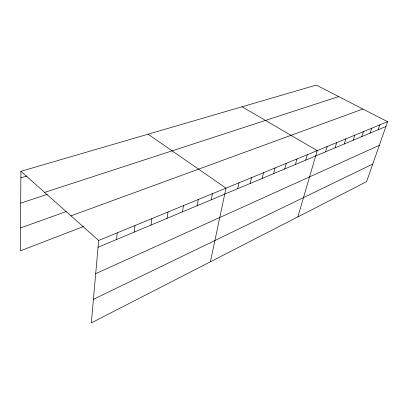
<?xml version="1.0" encoding="UTF-8"?>
<svg xmlns="http://www.w3.org/2000/svg" width="408" height="408" viewBox="0 0 408 408"><rect width="100%" height="100%" fill="white"/><g stroke="black" fill="none" stroke-linecap="round" stroke-linejoin="round"><path stroke-width="0.61" d="M20.91 171.314L98.649 240.485L91.31 322.901L366.593 181.631L387.6 121.696L316.302 85.099L20.91 171.314L20.4 250.828L83.604 226.466M116.54 239.522L117.259 232.835M134.171 232.126L134.992 225.548M150.991 225.068L151.909 218.591M167.061 218.321L168.065 211.951M182.422 211.874L183.508 205.601M197.13 205.703L198.283 199.527M211.222 199.792L212.435 193.708M210.39 261.793L226.001 188.129L148.058 134.206M237.701 188.68L239.022 182.779M250.155 183.457L251.527 177.638M262.13 178.429L263.543 172.701M273.651 173.599L275.099 167.948M284.743 168.943L286.222 163.373M295.428 164.46L296.937 158.967M305.73 160.135L307.265 154.724M297.85 216.908L317.23 150.629L242.051 106.769M325.543 151.822L327.129 146.559M335.08 147.824L336.682 142.632M344.281 143.958L345.902 138.837M353.175 140.23L354.812 135.175M361.769 136.624L363.421 131.636M370.082 133.136L371.744 128.214M378.129 129.759L379.802 124.904M93.407 299.329L372.744 164.077M95.696 273.661L379.312 145.34M98.047 247.284L385.922 126.49M98.649 240.485L387.6 121.696M70.967 215.852L362.89 109.013M20.548 227.929L66.28 211.538M20.706 203.133L47.241 194.397M44.61 192.403L338.676 96.584M20.869 177.811L26.928 175.996"/></g></svg>
